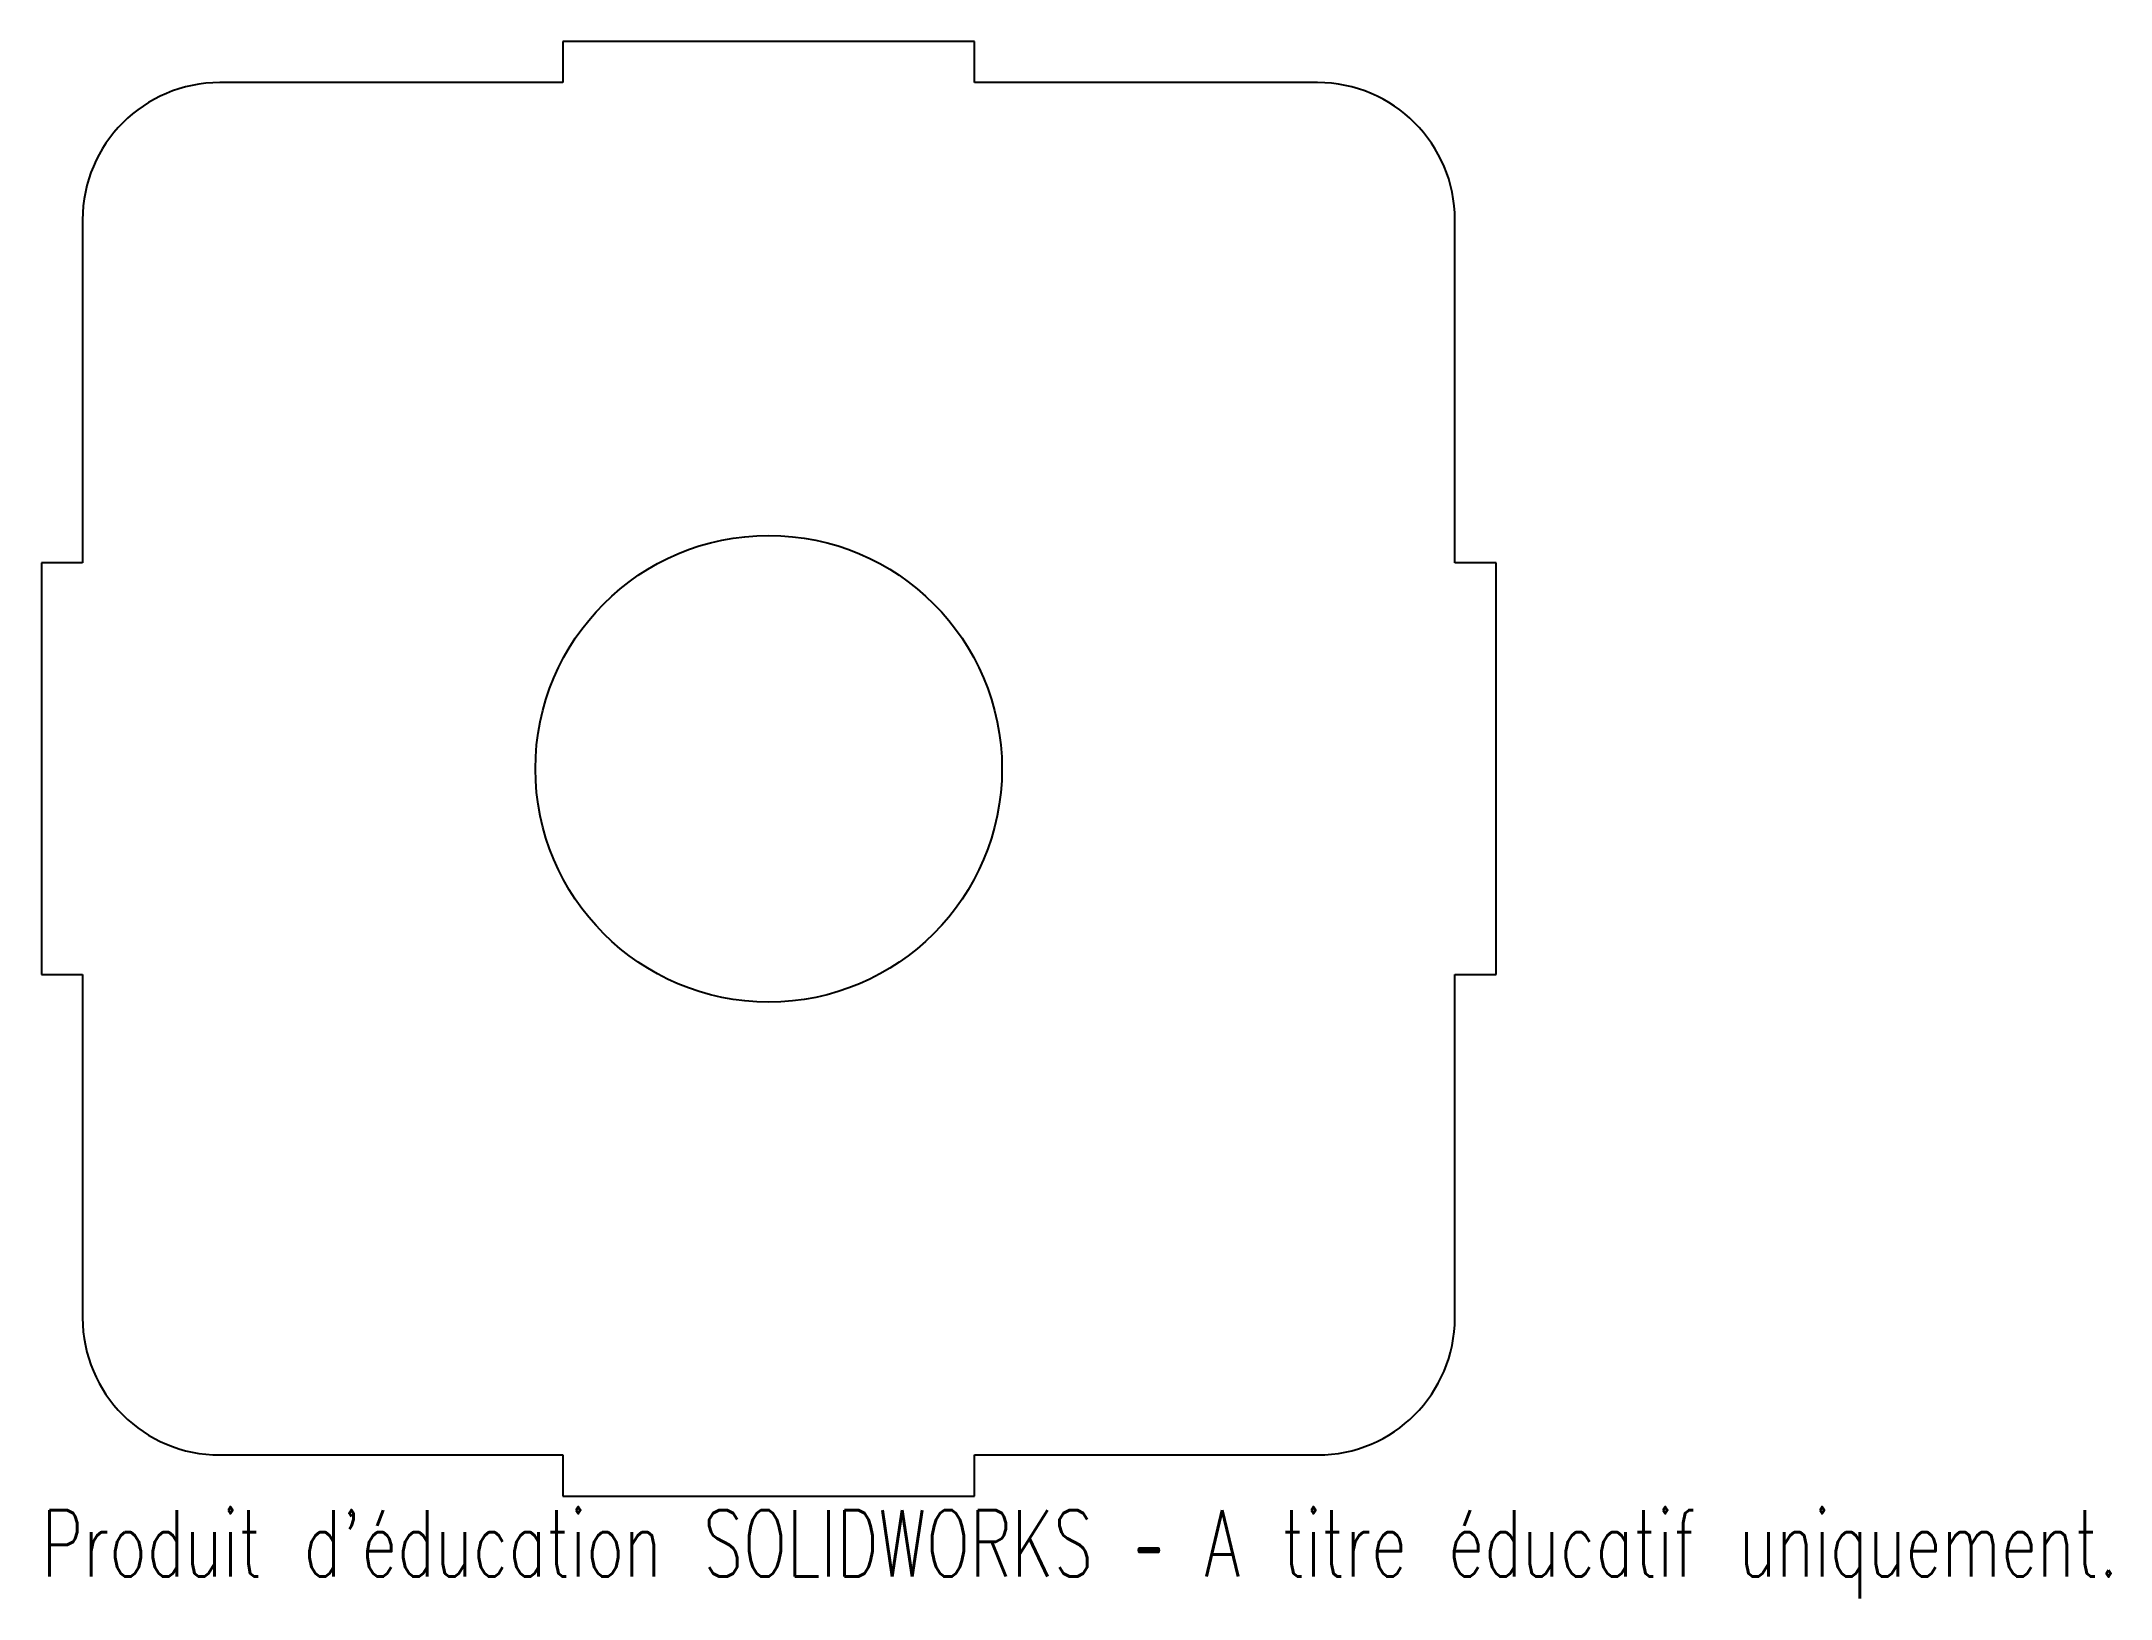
# Model space of a CAD drawing. Header units: millimetres. Extents: x -3 to 148, y -10 to 103.
import ezdxf

# ---------------------------------------------------------------- set-up
doc = ezdxf.new("R2010")
doc.units = ezdxf.units.MM
doc.styles.add('SLDTEXTSTYLE0', font='TXT', dxfattribs={"width": 0.7, "bigfont": 'bigfont'})

msp = doc.modelspace()

# ---------------------------------------------------------------- linework, layer by layer
at = {"color": 7, "linetype": 'Continuous', "lineweight": 25}
for p, q in [((35, 103), (35, 100)), ((65, 103), (35, 103)), ((65, 100), (65, 103)), ((35, 100), (10, 100)), ((90, 100), (65, 100)), ((0, 90), (0, 65)), ((100, 65), (100, 90)), ((-3, 65), (-3, 35)), ((0, 65), (-3, 65)), ((103, 65), (100, 65)), ((103, 35), (103, 65)), ((-3, 35), (0, 35)), ((0, 35), (0, 10)), ((100, 35), (103, 35)), ((100, 10), (100, 35)), ((10, 0), (35, 0)), ((35, 0), (35, -3)), ((65, 0), (90, 0)), ((65, -3), (65, 0)), ((35, -3), (65, -3))]:
    msp.add_line(p, q, dxfattribs=at)
msp.add_circle((50, 50), 17, dxfattribs=at)
for centre, start, end in [((10, 90), 90, 180), ((90, 90), 0, 90), ((10, 10), 180, 270), ((90, 10), 270, 0)]:
    msp.add_arc(centre, 10, start, end, dxfattribs=at)

# ---------------------------------------------------------------- texts
at = {"color": 7, "linetype": 'Continuous', "insert": (-3, -4.02), "char_height": 4.8336, "attachment_point": 1, "style": 'SLDTEXTSTYLE0'}
msp.add_mtext("Produit d'éducation SOLIDWORKS – A titre éducatif uniquement.", dxfattribs=at)

doc.saveas('drawing.dxf')
